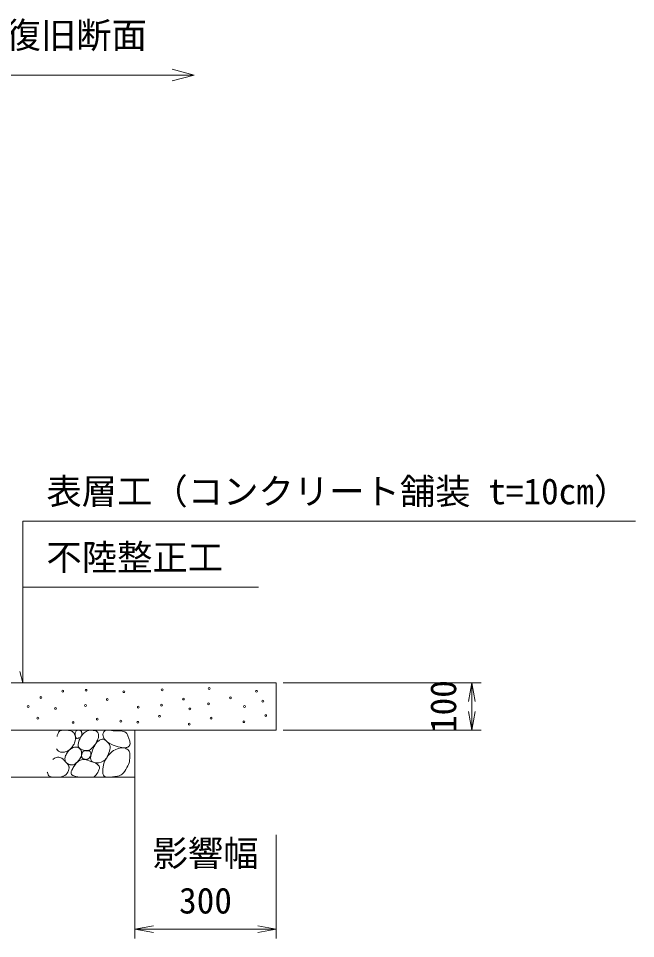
# Model space of a CAD drawing. Units: millimetres on the paper, scale 1:25. Extents: x 20 to 821, y 20 to 574.
# Drawn here: x 231.5 to 283.8, y 94.2 to 172.2 of the extents above; entities that cross this region are included whole.
import ezdxf
from ezdxf.enums import TextEntityAlignment as Align

# ---------------------------------------------------------------- set-up
doc = ezdxf.new("R2010")
doc.units = ezdxf.units.MM
for name, color, linetype, lineweight in [('6-D', 7, 'Continuous', 18), ('6-E', 7, 'Continuous', 9), ('7-7', 7, 'Continuous', 9)]:
    doc.layers.add(name, color=color, linetype=linetype, lineweight=lineweight)
doc.styles.add('ＭＳ ゴシック', font='')
doc.styles.get('ＭＳ ゴシック').set_extended_font_data('MS Gothic')

msp = doc.modelspace()

# ---------------------------------------------------------------- linework, layer by layer
at = {"layer": '6-D', "lineweight": 0}
for p, q in [((246.366, 167.395), (244.512, 167.892)), ((223.366, 167.395), (246.366, 167.395)), ((246.366, 167.395), (244.512, 166.898))]:
    msp.add_line(p, q, dxfattribs=at)
at = {"layer": '6-D'}
for p, q in [((205.338, 115.851), (253.347, 115.851)), ((253.347, 115.851), (253.347, 111.851)), ((223.337, 111.851), (253.347, 111.851)), ((241.347, 111.851), (241.347, 94.174)), ((223.337, 107.851), (241.347, 107.851))]:
    msp.add_line(p, q, dxfattribs=at)
at = {"layer": '6-E'}
for p, q in [((234.878, 111.67), (234.828, 111.571)), ((234.942, 111.751), (234.878, 111.67)), ((234.987, 111.786), (234.942, 111.751)), ((235.03, 111.807), (234.987, 111.786)), ((235.113, 111.829), (235.03, 111.807)), ((235.205, 111.839), (235.113, 111.829)), ((235.299, 111.841), (235.205, 111.839)), ((235.354, 111.841), (235.299, 111.841)), ((235.416, 111.841), (235.354, 111.841)), ((235.519, 111.842), (235.416, 111.841)), ((235.62, 111.84), (235.519, 111.842)), ((235.719, 111.831), (235.62, 111.84)), ((235.777, 111.822), (235.719, 111.831)), ((235.822, 111.813), (235.777, 111.822)), ((235.899, 111.79), (235.822, 111.813)), ((235.973, 111.76), (235.899, 111.79)), ((236.042, 111.721), (235.973, 111.76)), ((236.08, 111.694), (236.042, 111.721)), ((236.121, 111.658), (236.08, 111.694)), ((236.184, 111.588), (236.121, 111.658)), ((236.235, 111.509), (236.184, 111.588)), ((236.284, 111.582), (236.28, 111.546)), ((236.29, 111.618), (236.284, 111.582)), ((236.307, 111.681), (236.29, 111.618)), ((236.333, 111.739), (236.307, 111.681)), ((236.369, 111.786), (236.333, 111.739)), ((236.394, 111.807), (236.369, 111.786)), ((236.417, 111.819), (236.394, 111.807)), ((236.461, 111.832), (236.417, 111.819)), ((236.509, 111.838), (236.461, 111.832)), ((236.559, 111.839), (236.509, 111.838)), ((236.588, 111.839), (236.559, 111.839)), ((236.605, 111.838), (236.588, 111.839)), ((236.635, 111.837), (236.605, 111.838)), ((236.664, 111.834), (236.635, 111.837)), ((236.691, 111.828), (236.664, 111.834)), ((236.706, 111.823), (236.691, 111.828)), ((236.731, 111.81), (236.706, 111.823)), ((236.77, 111.778), (236.731, 111.81)), ((236.803, 111.736), (236.77, 111.778)), ((236.827, 111.689), (236.803, 111.736)), ((236.837, 111.661), (236.827, 111.689)), ((236.842, 111.637), (236.837, 111.661)), ((236.847, 111.596), (236.842, 111.637)), ((236.848, 111.554), (236.847, 111.596)), ((237.043, 111.62), (236.996, 111.578)), ((237.131, 111.688), (237.043, 111.62)), ((237.225, 111.745), (237.131, 111.688)), ((237.325, 111.79), (237.225, 111.745)), ((237.385, 111.81), (237.325, 111.79)), ((237.442, 111.823), (237.385, 111.81)), ((237.542, 111.836), (237.442, 111.823)), ((237.644, 111.84), (237.542, 111.836)), ((237.748, 111.837), (237.644, 111.84)), ((237.808, 111.835), (237.748, 111.837)), ((237.842, 111.833), (237.808, 111.835)), ((237.9, 111.828), (237.842, 111.833)), ((237.956, 111.82), (237.9, 111.828)), ((238.01, 111.805), (237.956, 111.82)), ((238.04, 111.793), (238.01, 111.805)), ((238.083, 111.769), (238.04, 111.793)), ((238.148, 111.712), (238.083, 111.769)), ((238.201, 111.641), (238.148, 111.712)), ((238.24, 111.56), (238.201, 111.641)), ((238.648, 111.559), (238.671, 111.638)), ((238.671, 111.638), (238.707, 111.71)), ((238.707, 111.71), (238.757, 111.77)), ((238.757, 111.77), (238.791, 111.798)), ((238.791, 111.798), (238.821, 111.814)), ((238.821, 111.814), (238.877, 111.834)), ((238.877, 111.834), (238.938, 111.845)), ((238.938, 111.845), (239, 111.85)), ((239, 111.85), (239.037, 111.851)), ((239.037, 111.851), (239.114, 111.848)), ((239.114, 111.848), (239.241, 111.835)), ((239.241, 111.835), (239.366, 111.817)), ((239.366, 111.817), (239.492, 111.799)), ((239.492, 111.799), (239.568, 111.791)), ((239.568, 111.791), (239.724, 111.784)), ((239.724, 111.784), (240.003, 111.783)), ((240.003, 111.783), (240.271, 111.764)), ((240.271, 111.764), (240.503, 111.693)), ((240.503, 111.693), (240.61, 111.614)), ((240.61, 111.614), (240.652, 111.565)), ((234.741, 111.32), (234.739, 111.314)), ((234.766, 111.4), (234.741, 111.32)), ((234.787, 111.463), (234.766, 111.4)), ((234.828, 111.571), (234.787, 111.463)), ((236.224, 110.767), (236.281, 110.933)), ((236.275, 111.424), (236.235, 111.509)), ((236.292, 111.372), (236.275, 111.424)), ((236.28, 111.546), (236.279, 111.487)), ((236.279, 111.487), (236.285, 111.427)), ((236.281, 110.933), (236.313, 111.105)), ((236.285, 111.427), (236.295, 111.366)), ((236.311, 111.275), (236.292, 111.372)), ((236.295, 111.366), (236.304, 111.329)), ((236.304, 111.329), (236.311, 111.301)), ((236.311, 111.301), (236.326, 111.251)), ((236.313, 111.105), (236.311, 111.275)), ((236.326, 111.251), (236.346, 111.207)), ((236.346, 111.207), (236.372, 111.173)), ((236.372, 111.173), (236.39, 111.16)), ((236.39, 111.16), (236.414, 111.151)), ((236.414, 111.151), (236.461, 111.151)), ((236.461, 111.151), (236.514, 111.163)), ((236.514, 111.163), (236.568, 111.18)), ((236.599, 110.919), (236.553, 110.781)), ((236.568, 111.18), (236.6, 111.191)), ((236.631, 110.997), (236.599, 110.919)), ((236.6, 111.191), (236.621, 111.198)), ((236.621, 111.198), (236.657, 111.21)), ((236.672, 111.091), (236.631, 110.997)), ((236.657, 111.21), (236.691, 111.223)), ((236.746, 111.243), (236.672, 111.091)), ((236.691, 111.223), (236.722, 111.239)), ((236.722, 111.239), (236.738, 111.25)), ((236.738, 111.25), (236.763, 111.275)), ((236.831, 111.383), (236.746, 111.243)), ((236.763, 111.275), (236.796, 111.326)), ((236.796, 111.326), (236.819, 111.386)), ((236.819, 111.386), (236.834, 111.45)), ((236.93, 111.51), (236.831, 111.383)), ((236.834, 111.45), (236.84, 111.487)), ((236.84, 111.487), (236.844, 111.512)), ((236.844, 111.512), (236.848, 111.554)), ((236.996, 111.578), (236.93, 111.51)), ((238.004, 110.7), (238.068, 110.802)), ((238.16, 110.857), (238.063, 110.746)), ((238.068, 110.802), (238.127, 110.904)), ((238.127, 110.904), (238.179, 111.009)), ((238.274, 110.956), (238.16, 110.857)), ((238.179, 111.009), (238.206, 111.072)), ((238.206, 111.072), (238.228, 111.131)), ((238.228, 111.131), (238.257, 111.235)), ((238.256, 111.511), (238.24, 111.56)), ((238.268, 111.449), (238.256, 111.511)), ((238.257, 111.235), (238.272, 111.342)), ((238.272, 111.342), (238.268, 111.449)), ((238.349, 111.006), (238.274, 110.956)), ((238.396, 111.032), (238.349, 111.006)), ((238.481, 111.069), (238.396, 111.032)), ((238.568, 111.091), (238.481, 111.069)), ((238.653, 111.093), (238.568, 111.091)), ((238.639, 111.453), (238.641, 111.511)), ((238.651, 111.355), (238.639, 111.453)), ((238.641, 111.511), (238.648, 111.559)), ((238.679, 111.261), (238.651, 111.355)), ((238.699, 111.084), (238.653, 111.093)), ((238.721, 111.172), (238.679, 111.261)), ((238.731, 111.071), (238.699, 111.084)), ((238.75, 111.123), (238.721, 111.172)), ((238.784, 111.041), (238.731, 111.071)), ((238.827, 111.02), (238.75, 111.123)), ((238.834, 111.003), (238.784, 111.041)), ((238.987, 110.866), (238.827, 111.02)), ((238.882, 110.961), (238.834, 111.003)), ((238.91, 110.936), (238.882, 110.961)), ((238.938, 110.91), (238.91, 110.936)), ((238.987, 110.867), (238.938, 110.91)), ((239.035, 110.823), (238.987, 110.867)), ((239.174, 110.74), (238.987, 110.866)), ((239.08, 110.777), (239.035, 110.823)), ((240.652, 111.565), (240.712, 111.466)), ((240.712, 111.466), (240.762, 111.354)), ((240.762, 111.354), (240.805, 111.238)), ((240.805, 111.238), (240.828, 111.171)), ((240.828, 111.171), (240.842, 111.131)), ((240.842, 111.131), (240.865, 111.063)), ((240.865, 111.063), (240.887, 110.996)), ((240.887, 110.996), (240.907, 110.926)), ((240.907, 110.926), (240.917, 110.885)), ((240.917, 110.885), (240.926, 110.839)), ((240.926, 110.839), (240.935, 110.758)), ((234.706, 110.263), (234.723, 110.229)), ((234.723, 110.229), (234.772, 110.159)), ((234.772, 110.159), (234.83, 110.098)), ((234.83, 110.098), (234.867, 110.067)), ((234.867, 110.067), (234.929, 110.03)), ((234.929, 110.03), (235.048, 109.987)), ((235.444, 110), (235.546, 110.036)), ((235.546, 110.036), (235.643, 110.083)), ((235.749, 110.116), (235.641, 109.992)), ((235.643, 110.083), (235.735, 110.141)), ((235.735, 110.141), (235.786, 110.178)), ((235.874, 110.225), (235.749, 110.116)), ((235.786, 110.178), (235.855, 110.236)), ((235.855, 110.236), (235.962, 110.344)), ((235.955, 110.28), (235.874, 110.225)), ((236.012, 110.314), (235.955, 110.28)), ((235.962, 110.344), (236.057, 110.464)), ((236.115, 110.365), (236.012, 110.314)), ((236.057, 110.464), (236.139, 110.594)), ((236.222, 110.4), (236.115, 110.365)), ((236.139, 110.594), (236.181, 110.674)), ((236.181, 110.674), (236.224, 110.767)), ((236.332, 110.415), (236.222, 110.4)), ((236.395, 110.412), (236.332, 110.415)), ((236.435, 110.406), (236.395, 110.412)), ((236.503, 110.386), (236.435, 110.406)), ((236.568, 110.356), (236.503, 110.386)), ((236.553, 110.781), (236.526, 110.646)), ((236.526, 110.646), (236.528, 110.518)), ((236.528, 110.518), (236.548, 110.45)), ((236.548, 110.45), (236.581, 110.392)), ((236.628, 110.318), (236.568, 110.356)), ((236.581, 110.392), (236.665, 110.303)), ((236.66, 110.291), (236.628, 110.318)), ((236.687, 110.264), (236.66, 110.291)), ((236.665, 110.303), (236.775, 110.231)), ((236.729, 110.213), (236.687, 110.264)), ((236.763, 110.156), (236.729, 110.213)), ((236.791, 110.096), (236.763, 110.156)), ((236.775, 110.231), (236.902, 110.176)), ((236.803, 110.06), (236.791, 110.096)), ((236.817, 110.004), (236.803, 110.06)), ((236.902, 110.176), (236.979, 110.152)), ((236.948, 110.022), (236.926, 109.998)), ((236.994, 110.058), (236.948, 110.022)), ((236.979, 110.152), (237.058, 110.133)), ((237.046, 110.085), (236.994, 110.058)), ((237.101, 110.103), (237.046, 110.085)), ((237.058, 110.133), (237.192, 110.116)), ((237.133, 110.108), (237.101, 110.103)), ((237.159, 110.11), (237.133, 110.108)), ((237.202, 110.109), (237.159, 110.11)), ((237.192, 110.116), (237.321, 110.118)), ((237.246, 110.105), (237.202, 110.109)), ((237.29, 110.102), (237.246, 110.105)), ((237.316, 110.102), (237.29, 110.102)), ((237.342, 110.103), (237.316, 110.102)), ((237.321, 110.118), (237.444, 110.143)), ((237.387, 110.106), (237.342, 110.103)), ((237.431, 110.107), (237.387, 110.106)), ((237.472, 110.103), (237.431, 110.107)), ((237.444, 110.143), (237.51, 110.168)), ((237.494, 110.096), (237.472, 110.103)), ((237.52, 110.081), (237.494, 110.096)), ((237.51, 110.168), (237.586, 110.211)), ((237.559, 110.041), (237.52, 110.081)), ((237.588, 109.989), (237.559, 110.041)), ((237.586, 110.211), (237.705, 110.309)), ((237.747, 110.142), (237.688, 109.968)), ((237.705, 110.309), (237.812, 110.429)), ((237.812, 110.307), (237.747, 110.142)), ((237.812, 110.429), (237.911, 110.562)), ((237.887, 110.465), (237.812, 110.307)), ((237.936, 110.554), (237.887, 110.465)), ((237.911, 110.562), (237.966, 110.641)), ((237.979, 110.626), (237.936, 110.554)), ((237.966, 110.641), (238.004, 110.7)), ((238.063, 110.746), (237.979, 110.626)), ((239.104, 110.749), (239.08, 110.777)), ((239.136, 110.708), (239.104, 110.749)), ((239.183, 110.631), (239.136, 110.708)), ((239.137, 109.93), (239.191, 110.064)), ((239.378, 110.636), (239.174, 110.74)), ((239.22, 110.549), (239.183, 110.631)), ((239.191, 110.064), (239.234, 110.199)), ((239.244, 110.464), (239.22, 110.549)), ((239.234, 110.199), (239.255, 110.335)), ((239.252, 110.414), (239.244, 110.464)), ((239.426, 110.029), (239.247, 109.872)), ((239.255, 110.335), (239.252, 110.414)), ((239.5, 110.585), (239.378, 110.636)), ((239.541, 110.11), (239.426, 110.029)), ((239.594, 110.549), (239.5, 110.585)), ((239.673, 110.188), (239.541, 110.11)), ((239.756, 110.494), (239.594, 110.549)), ((239.916, 110.293), (239.673, 110.188)), ((239.92, 110.447), (239.756, 110.494)), ((240.17, 110.347), (239.916, 110.293)), ((240.084, 110.407), (239.92, 110.447)), ((240.181, 110.387), (240.084, 110.407)), ((240.424, 110.337), (240.17, 110.347)), ((240.239, 110.377), (240.181, 110.387)), ((240.339, 110.363), (240.239, 110.377)), ((240.44, 110.357), (240.339, 110.363)), ((240.567, 110.296), (240.424, 110.337)), ((240.543, 110.363), (240.44, 110.357)), ((240.603, 110.374), (240.543, 110.363)), ((240.618, 110.274), (240.567, 110.296)), ((240.654, 110.387), (240.603, 110.374)), ((240.701, 110.228), (240.618, 110.274)), ((240.739, 110.42), (240.654, 110.387)), ((240.776, 110.171), (240.701, 110.228)), ((240.815, 110.466), (240.739, 110.42)), ((240.836, 110.104), (240.776, 110.171)), ((240.877, 110.525), (240.815, 110.466)), ((240.864, 110.061), (240.836, 110.104)), ((240.887, 110.008), (240.864, 110.061)), ((240.903, 110.565), (240.877, 110.525)), ((240.92, 110.604), (240.903, 110.565)), ((240.935, 110.679), (240.92, 110.604)), ((240.935, 110.758), (240.935, 110.679)), ((234.401, 109.375), (234.391, 109.366)), ((234.485, 109.436), (234.401, 109.375)), ((234.529, 109.463), (234.485, 109.436)), ((234.608, 109.504), (234.529, 109.463)), ((234.691, 109.535), (234.608, 109.504)), ((234.777, 109.553), (234.691, 109.535)), ((234.828, 109.557), (234.777, 109.553)), ((234.88, 109.556), (234.828, 109.557)), ((234.969, 109.543), (234.88, 109.556)), ((235.056, 109.515), (234.969, 109.543)), ((235.048, 109.987), (235.177, 109.969)), ((235.138, 109.475), (235.056, 109.515)), ((235.181, 109.446), (235.138, 109.475)), ((235.177, 109.969), (235.308, 109.973)), ((235.226, 109.411), (235.181, 109.446)), ((235.296, 109.343), (235.226, 109.411)), ((235.361, 109.27), (235.296, 109.343)), ((235.308, 109.973), (235.382, 109.985)), ((235.426, 109.196), (235.361, 109.27)), ((235.382, 109.985), (235.444, 110)), ((235.43, 109.559), (235.409, 109.428)), ((235.409, 109.428), (235.417, 109.302)), ((235.417, 109.302), (235.437, 109.234)), ((235.472, 109.69), (235.43, 109.559)), ((235.503, 109.762), (235.472, 109.69)), ((235.549, 109.852), (235.503, 109.762)), ((235.641, 109.992), (235.549, 109.852)), ((236.475, 109.171), (236.586, 109.295)), ((236.625, 109.242), (236.572, 109.207)), ((236.586, 109.295), (236.683, 109.425)), ((236.721, 109.295), (236.625, 109.242)), ((236.683, 109.425), (236.759, 109.565)), ((236.822, 109.338), (236.721, 109.295)), ((236.759, 109.565), (236.792, 109.652)), ((236.792, 109.652), (236.807, 109.708)), ((236.807, 109.708), (236.824, 109.806)), ((236.828, 109.905), (236.817, 110.004)), ((236.926, 109.364), (236.822, 109.338)), ((236.824, 109.806), (236.828, 109.905)), ((236.829, 109.706), (236.827, 109.66)), ((236.827, 109.66), (236.829, 109.615)), ((236.835, 109.752), (236.829, 109.706)), ((236.829, 109.615), (236.834, 109.589)), ((236.834, 109.589), (236.84, 109.566)), ((236.84, 109.778), (236.835, 109.752)), ((236.846, 109.811), (236.84, 109.778)), ((236.84, 109.566), (236.854, 109.529)), ((236.861, 109.868), (236.846, 109.811)), ((236.854, 109.529), (236.873, 109.494)), ((236.88, 109.922), (236.861, 109.868)), ((236.873, 109.494), (236.897, 109.463)), ((236.906, 109.972), (236.88, 109.922)), ((236.897, 109.463), (236.913, 109.448)), ((236.926, 109.998), (236.906, 109.972)), ((236.913, 109.448), (236.932, 109.434)), ((236.987, 109.371), (236.926, 109.364)), ((236.932, 109.434), (236.967, 109.415)), ((236.967, 109.415), (237.006, 109.402)), ((237.065, 109.37), (236.987, 109.371)), ((237.006, 109.402), (237.047, 109.392)), ((237.047, 109.392), (237.072, 109.387)), ((237.199, 109.345), (237.065, 109.37)), ((237.072, 109.387), (237.12, 109.38)), ((237.12, 109.38), (237.202, 109.374)), ((237.332, 109.303), (237.199, 109.345)), ((237.202, 109.374), (237.282, 109.38)), ((237.282, 109.38), (237.356, 109.399)), ((237.463, 109.252), (237.332, 109.303)), ((237.356, 109.399), (237.396, 109.418)), ((237.396, 109.418), (237.425, 109.436)), ((237.425, 109.436), (237.47, 109.476)), ((237.539, 109.224), (237.463, 109.252)), ((237.47, 109.476), (237.509, 109.523)), ((237.509, 109.523), (237.543, 109.575)), ((237.543, 109.575), (237.561, 109.607)), ((237.561, 109.607), (237.579, 109.645)), ((237.579, 109.645), (237.603, 109.711)), ((237.6, 109.63), (237.587, 109.488)), ((237.587, 109.488), (237.604, 109.358)), ((237.609, 109.929), (237.588, 109.989)), ((237.632, 109.777), (237.6, 109.63)), ((237.603, 109.711), (237.618, 109.78)), ((237.604, 109.358), (237.632, 109.292)), ((237.616, 109.894), (237.609, 109.929)), ((237.621, 109.851), (237.616, 109.894)), ((237.618, 109.78), (237.621, 109.851)), ((237.656, 109.861), (237.632, 109.777)), ((237.632, 109.292), (237.677, 109.233)), ((237.688, 109.968), (237.656, 109.861)), ((238.661, 109.212), (238.812, 109.334)), ((238.832, 109.291), (238.752, 109.108)), ((238.812, 109.334), (238.886, 109.417)), ((238.886, 109.394), (238.832, 109.291)), ((238.954, 109.508), (238.886, 109.394)), ((238.886, 109.417), (238.926, 109.473)), ((238.926, 109.473), (238.984, 109.574)), ((239.089, 109.696), (238.954, 109.508)), ((238.984, 109.574), (239.033, 109.679)), ((239.033, 109.679), (239.078, 109.789)), ((239.078, 109.789), (239.104, 109.853)), ((239.247, 109.872), (239.089, 109.696)), ((239.104, 109.853), (239.137, 109.93)), ((240.91, 109.908), (240.887, 110.008)), ((240.888, 109.221), (240.902, 109.331)), ((240.902, 109.331), (240.908, 109.444)), ((240.908, 109.444), (240.911, 109.56)), ((240.917, 109.802), (240.91, 109.908)), ((240.911, 109.56), (240.913, 109.628)), ((240.913, 109.628), (240.916, 109.692)), ((240.916, 109.692), (240.917, 109.802)), ((235.464, 109.154), (235.426, 109.196)), ((235.437, 109.234), (235.467, 109.175)), ((235.49, 109.127), (235.464, 109.154)), ((235.467, 109.175), (235.543, 109.084)), ((235.535, 109.082), (235.49, 109.127)), ((235.58, 109.038), (235.535, 109.082)), ((235.543, 109.084), (235.64, 109.009)), ((235.623, 108.991), (235.58, 109.038)), ((235.646, 108.962), (235.623, 108.991)), ((235.64, 109.009), (235.753, 108.951)), ((235.669, 108.929), (235.646, 108.962)), ((235.703, 108.869), (235.669, 108.929)), ((235.731, 108.805), (235.703, 108.869)), ((235.727, 108.437), (235.753, 108.538)), ((235.75, 108.739), (235.731, 108.805)), ((235.757, 108.699), (235.75, 108.739)), ((235.753, 108.951), (235.823, 108.925)), ((235.753, 108.538), (235.761, 108.64)), ((235.761, 108.64), (235.757, 108.699)), ((235.823, 108.925), (235.868, 108.913)), ((235.868, 108.913), (235.947, 108.898)), ((235.996, 108.468), (235.945, 108.333)), ((235.947, 108.898), (236.025, 108.895)), ((236.069, 108.604), (235.996, 108.468)), ((236.025, 108.895), (236.1, 108.903)), ((236.115, 108.681), (236.069, 108.604)), ((236.1, 108.903), (236.142, 108.914)), ((236.172, 108.771), (236.115, 108.681)), ((236.142, 108.914), (236.183, 108.93)), ((236.272, 108.912), (236.172, 108.771)), ((236.183, 108.93), (236.249, 108.968)), ((236.249, 108.968), (236.312, 109.015)), ((236.378, 109.038), (236.272, 108.912)), ((236.312, 109.015), (236.372, 109.069)), ((236.372, 109.069), (236.406, 109.102)), ((236.496, 109.149), (236.378, 109.038)), ((236.406, 109.102), (236.475, 109.171)), ((236.572, 109.207), (236.496, 109.149)), ((237.6, 109.204), (237.539, 109.224)), ((237.705, 109.17), (237.6, 109.204)), ((237.677, 109.233), (237.787, 109.153)), ((237.81, 109.136), (237.705, 109.17)), ((237.787, 109.153), (237.926, 109.098)), ((237.916, 109.097), (237.81, 109.136)), ((237.979, 109.069), (237.916, 109.097)), ((237.926, 109.098), (238.079, 109.071)), ((238.044, 109.036), (237.979, 109.069)), ((238.152, 108.969), (238.044, 109.036)), ((238.079, 109.071), (238.17, 109.066)), ((238.244, 108.89), (238.152, 108.969)), ((238.17, 109.066), (238.29, 109.075)), ((238.311, 108.799), (238.244, 108.89)), ((238.257, 108.394), (238.3, 108.495)), ((238.29, 109.075), (238.486, 109.124)), ((238.3, 108.495), (238.331, 108.594)), ((238.332, 108.741), (238.311, 108.799)), ((238.331, 108.594), (238.34, 108.689)), ((238.34, 108.689), (238.332, 108.741)), ((238.486, 109.124), (238.661, 109.212)), ((238.618, 108.48), (238.616, 108.31)), ((238.627, 108.578), (238.618, 108.48)), ((238.644, 108.706), (238.627, 108.578)), ((238.689, 108.914), (238.644, 108.706)), ((238.752, 109.108), (238.689, 108.914)), ((240.488, 108.372), (240.579, 108.525)), ((240.579, 108.525), (240.629, 108.615)), ((240.629, 108.615), (240.671, 108.69)), ((240.671, 108.69), (240.742, 108.82)), ((240.742, 108.82), (240.805, 108.949)), ((240.805, 108.949), (240.855, 109.081)), ((240.855, 109.081), (240.876, 109.159)), ((240.876, 109.159), (240.888, 109.221)), ((233.916, 108.285), (233.92, 108.265)), ((233.92, 108.265), (233.95, 108.162)), ((233.95, 108.162), (233.997, 108.068)), ((233.997, 108.068), (234.058, 107.989)), ((234.058, 107.989), (234.101, 107.952)), ((234.101, 107.952), (234.15, 107.923)), ((234.15, 107.923), (234.245, 107.89)), ((234.245, 107.89), (234.35, 107.873)), ((234.35, 107.873), (234.46, 107.865)), ((234.46, 107.865), (234.525, 107.861)), ((234.525, 107.861), (234.624, 107.856)), ((234.624, 107.856), (234.791, 107.85)), ((234.791, 107.85), (234.951, 107.854)), ((234.951, 107.854), (235.105, 107.877)), ((235.105, 107.877), (235.191, 107.902)), ((235.191, 107.902), (235.268, 107.933)), ((235.268, 107.933), (235.394, 108.006)), ((235.394, 108.006), (235.508, 108.1)), ((235.508, 108.1), (235.607, 108.213)), ((235.607, 108.213), (235.656, 108.285)), ((235.656, 108.285), (235.686, 108.339)), ((235.686, 108.339), (235.727, 108.437)), ((235.945, 108.333), (235.929, 108.21)), ((235.929, 108.21), (235.943, 108.146)), ((235.943, 108.146), (235.98, 108.084)), ((235.98, 108.084), (236.09, 107.999)), ((236.09, 107.999), (236.241, 107.937)), ((236.241, 107.937), (236.412, 107.895)), ((236.412, 107.895), (236.512, 107.879)), ((236.512, 107.879), (236.652, 107.862)), ((236.652, 107.862), (236.876, 107.85)), ((236.876, 107.85), (237.09, 107.852)), ((237.09, 107.852), (237.305, 107.859)), ((237.305, 107.859), (237.435, 107.861)), ((237.435, 107.861), (237.509, 107.862)), ((237.509, 107.862), (237.636, 107.865)), ((237.636, 107.865), (237.757, 107.876)), ((237.757, 107.876), (237.869, 107.904)), ((237.869, 107.904), (237.927, 107.93)), ((237.927, 107.93), (237.981, 107.967)), ((237.981, 107.967), (238.062, 108.049)), ((238.062, 108.049), (238.132, 108.151)), ((238.132, 108.151), (238.194, 108.266)), ((238.194, 108.266), (238.229, 108.336)), ((238.229, 108.336), (238.257, 108.394)), ((238.616, 108.31), (238.639, 108.152)), ((238.639, 108.152), (238.697, 108.02)), ((238.697, 108.02), (238.75, 107.96)), ((238.75, 107.96), (238.792, 107.93)), ((238.792, 107.93), (238.876, 107.891)), ((238.876, 107.891), (238.972, 107.867)), ((238.972, 107.867), (239.073, 107.854)), ((239.073, 107.854), (239.131, 107.851)), ((239.131, 107.851), (239.205, 107.851)), ((239.205, 107.851), (239.329, 107.86)), ((239.329, 107.86), (239.449, 107.877)), ((239.449, 107.877), (239.569, 107.898)), ((239.569, 107.898), (239.64, 107.91)), ((239.64, 107.91), (239.721, 107.923)), ((239.721, 107.923), (239.862, 107.947)), ((239.862, 107.947), (239.999, 107.978)), ((239.999, 107.978), (240.128, 108.023)), ((240.128, 108.023), (240.196, 108.059)), ((240.196, 108.059), (240.273, 108.113)), ((240.273, 108.113), (240.389, 108.232)), ((240.389, 108.232), (240.488, 108.372))]:
    msp.add_line(p, q, dxfattribs=at)
for centre in [(235.222, 115.149), (237.201, 115.23), (240.405, 115.109), (243.658, 115.267), (247.647, 115.375), (251.664, 115.142), (232.288, 113.857), (233.378, 114.611), (237.161, 113.937), (239.005, 114.449), (243.617, 113.975), (245.462, 114.486), (247.607, 114.083), (249.451, 114.595), (250.644, 113.859), (252.207, 114.299), (234.603, 113.695), (241.636, 113.805), (246.004, 113.643), (252.447, 113.078), (233.109, 112.861), (236.097, 112.511), (238.157, 112.78), (240.163, 112.618), (241.596, 112.513), (243.44, 113.024), (245.964, 112.35), (247.808, 112.862), (250.603, 112.567)]:
    msp.add_circle(centre, 0.08, dxfattribs=at)
at = {"layer": '7-7'}
for p, q in [((231.837, 115.851), (231.837, 129.576)), ((283.837, 129.576), (231.837, 129.576)), ((251.837, 123.976), (231.837, 123.976)), ((231.837, 115.851), (231.578, 116.817)), ((253.937, 115.851), (270.737, 115.851)), ((269.937, 115.851), (269.659, 114.275)), ((269.937, 111.851), (269.937, 115.851)), ((269.937, 115.851), (270.215, 114.275)), ((269.937, 111.851), (269.659, 113.427)), ((269.937, 111.851), (270.215, 113.427)), ((253.937, 111.851), (270.737, 111.851)), ((253.347, 102.974), (253.347, 94.174)), ((241.347, 94.974), (242.923, 95.252)), ((253.347, 94.974), (251.771, 95.252)), ((241.344, 94.974), (253.347, 94.974)), ((241.347, 94.974), (242.923, 94.696)), ((253.347, 94.974), (251.771, 94.696))]:
    msp.add_line(p, q, dxfattribs=at)

# ---------------------------------------------------------------- texts
at = {"layer": '6-D', "style": 'ＭＳ ゴシック'}
msp.add_text('本復旧断面', height=2.199, dxfattribs=at).set_placement((227.366, 169.016), align=Align.BOTTOM_LEFT)
at = {"layer": '7-7', "style": 'ＭＳ ゴシック'}
for s, p in [('表層工（コンクリート舗装 t=10cm）', (233.837, 130.341)), ('不陸整正工', (233.837, 124.741)), ('影響幅', (242.845, 99.649)), ('300', (245.095, 95.639))]:
    msp.add_text(s, height=2.199, dxfattribs=at).set_placement(p, align=Align.BOTTOM_LEFT)
msp.add_text('100', height=2.199, rotation=90, dxfattribs=at).set_placement((269.272, 111.601), align=Align.BOTTOM_LEFT)

doc.saveas('drawing.dxf')
